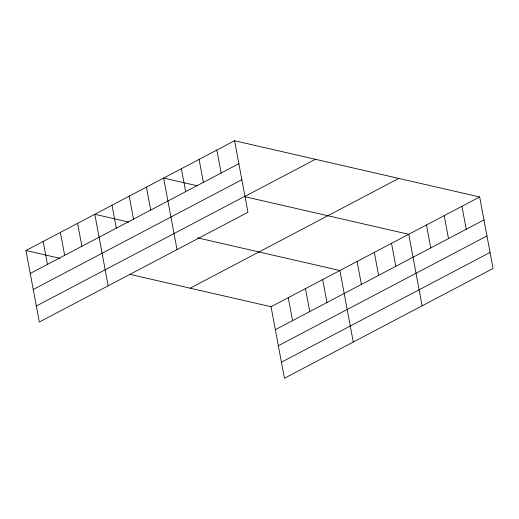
<?xml version="1.0" encoding="UTF-8"?>
<svg xmlns="http://www.w3.org/2000/svg" width="519" height="519" viewBox="0 0 519 519"><rect width="100%" height="100%" fill="white"/><g stroke="black" fill="none" stroke-linecap="round" stroke-linejoin="round"><path stroke-width="0.78" d="M234.569 140.746L247.952 212.265L39.334 322.027L25.95 250.508L234.569 140.746L479.666 196.973L493.05 268.492L284.431 378.254L271.048 306.735L129.562 274.279M30.245 273.461L238.863 163.699M33.242 289.485L241.86 179.723M36.336 306.002L244.949 196.234M315.448 159.301L244.52 196.623L408.738 234.296L422.122 305.808M190.168 288.181L398.78 178.419M271.048 306.735L479.666 196.973M275.342 329.688L483.961 219.926M278.346 345.712L486.958 235.95M281.434 362.23L490.053 252.461M197.531 185.841L163.634 178.069L177.018 249.581M128.686 222.067L94.795 214.289L108.179 285.807M197.648 237.884L339.893 270.516L353.277 342.034M25.95 250.508L59.841 258.287M461.936 206.303L466.231 229.255M444.199 215.632L448.494 238.584M426.469 224.961L430.764 247.913M391.527 243.346L395.822 266.299M374.316 252.403L378.611 275.355M357.104 261.459L361.399 284.412M322.682 279.572L326.976 302.525M305.47 288.629L309.765 311.575M288.259 297.685L292.554 320.632M216.832 150.075L221.126 173.028M199.101 159.404L203.396 182.357M181.371 168.733L185.666 191.686M146.423 187.119L150.724 210.072M129.218 196.176L133.513 219.128M112.007 205.232L116.301 228.185M77.584 223.345L81.879 246.298M60.373 232.402L64.667 255.348M43.161 241.458L47.456 264.405"/></g></svg>
